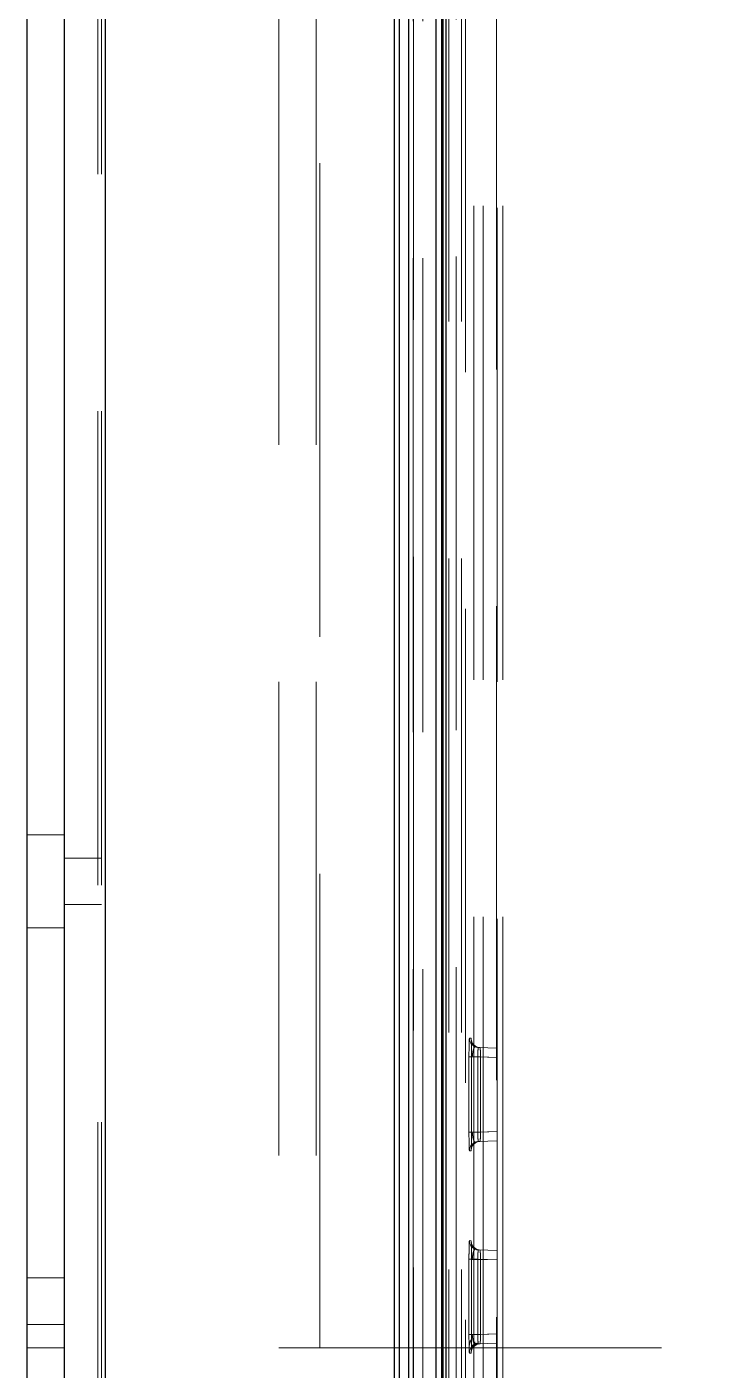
# Model space of a CAD drawing. Header units: millimetres. Extents: x 108 to 5832, y 144 to 4056.
# Drawn here: x 1115.8 to 1152.3, y 1423.6 to 1495.6 of the extents above; entities that cross this region are included whole.
import ezdxf

# ---------------------------------------------------------------- set-up
doc = ezdxf.new("R2010")
doc.units = ezdxf.units.MM
doc.header["$LTSCALE"] = 20
doc.linetypes.add('HIDDEN', pattern=[1.905, 1.27, -0.635])

msp = doc.modelspace()

# ---------------------------------------------------------------- linework, layer by layer
at = {"color": 7, "linetype": 'Continuous', "lineweight": 25}
for p, q in [((1115.802, 1767.814), (1115.802, 1131.814)), ((1117.802, 1767.814), (1117.802, 1131.814)), ((1120.002, 1754.814), (1120.002, 1144.814)), ((1135.502, 1381.614), (1135.502, 1619.614)), ((1135.776, 1381.614), (1135.776, 1619.614)), ((1136.276, 1381.614), (1136.276, 1619.614)), ((1137.715, 1619.514), (1137.715, 1381.714)), ((1138.015, 1619.514), (1138.015, 1381.714)), ((1138.11, 1381.714), (1138.11, 1619.514)), ((1138.252, 1619.364), (1138.252, 1381.864))]:
    msp.add_line(p, q, dxfattribs=at)
at = {"color": 1, "linetype": 'HIDDEN', "lineweight": 18}
for p, q in [((1119.602, 1144.814), (1119.602, 1754.814)), ((1119.802, 1144.814), (1119.802, 1754.814)), ((1120.002, 1754.814), (1120.002, 1144.814)), ((1136.502, 1381.614), (1136.502, 1619.614)), ((1136.513, 1619.614), (1136.513, 1381.614)), ((1137.013, 1381.614), (1137.013, 1619.614)), ((1138.41, 1619.514), (1138.41, 1381.714)), ((1138.802, 1381.714), (1138.802, 1619.514)), ((1139.094, 1619.514), (1139.094, 1381.712)), ((1139.302, 1616.814), (1139.302, 1384.414)), ((1139.756, 1384.414), (1139.756, 1616.814)), ((1140.256, 1384.414), (1140.256, 1616.814)), ((1140.96, 1616.957), (1140.96, 1384.272)), ((1141.002, 1384.313), (1141.002, 1616.915)), ((1141.302, 1384.414), (1141.302, 1616.814)), ((1129.302, 1574.814), (1129.302, 1424.814)), ((1131.302, 1574.814), (1131.302, 1424.814)), ((1131.502, 1424.814), (1131.502, 1574.814)), ((1117.802, 1452.314), (1115.802, 1452.314)), ((1119.802, 1451.064), (1117.802, 1451.064)), ((1117.802, 1448.564), (1119.802, 1448.564)), ((1115.802, 1447.314), (1117.802, 1447.314)), ((1139.606, 1441.402), (1139.518, 1441.405)), ((1141.002, 1440.87), (1140, 1440.905)), ((1139.491, 1440.407), (1139.974, 1440.407)), ((1139.491, 1440.407), (1139.491, 1436.372)), ((1139.632, 1440.402), (1140.115, 1440.402)), ((1139.632, 1436.377), (1139.632, 1440.402)), ((1139.632, 1440.402), (1139.632, 1436.377)), ((1141.002, 1440.371), (1139.974, 1440.407)), ((1139.974, 1440.407), (1139.974, 1436.372)), ((1141.002, 1440.371), (1140.115, 1440.402)), ((1140.115, 1436.377), (1140.115, 1440.402)), ((1141.002, 1436.408), (1139.974, 1436.372)), ((1141.002, 1436.408), (1140.115, 1436.377)), ((1139.491, 1436.372), (1139.974, 1436.372)), ((1139.632, 1436.377), (1140.115, 1436.377)), ((1140, 1435.873), (1141.002, 1435.908)), ((1139.518, 1435.373), (1139.606, 1435.377)), ((1139.606, 1430.552), (1139.518, 1430.555)), ((1141.002, 1430.02), (1140, 1430.055)), ((1139.974, 1429.557), (1139.491, 1429.557)), ((1139.491, 1429.557), (1139.491, 1425.522)), ((1139.632, 1429.552), (1140.115, 1429.552)), ((1139.632, 1425.527), (1139.632, 1429.552)), ((1139.632, 1429.552), (1139.632, 1425.527)), ((1139.974, 1429.557), (1141.002, 1429.521)), ((1139.974, 1429.557), (1139.974, 1425.522)), ((1141.002, 1429.521), (1140.115, 1429.552)), ((1140.115, 1425.527), (1140.115, 1429.552)), ((1117.802, 1428.564), (1115.802, 1428.564)), ((1115.802, 1426.064), (1117.802, 1426.064)), ((1139.491, 1425.522), (1139.974, 1425.522)), ((1139.632, 1425.527), (1140.115, 1425.527)), ((1141.002, 1425.558), (1139.974, 1425.522)), ((1141.002, 1425.058), (1140, 1425.023)), ((1141.002, 1425.558), (1140.115, 1425.527)), ((1117.802, 1424.814), (1115.802, 1424.814)), ((1131.302, 1424.814), (1129.302, 1424.814)), ((1131.302, 1424.814), (1131.502, 1424.814)), ((1454.602, 1424.814), (1131.502, 1424.814)), ((1139.518, 1424.523), (1139.606, 1424.526))]:
    msp.add_line(p, q, dxfattribs=at)
for centre, start, end in [((1140.018, 1441.405), 179.97844, 267.99797), ((1140.106, 1441.402), 179.99265, 267.98376), ((1140.018, 1435.373), 92.02376, 179.99983), ((1140.106, 1435.377), 92.01053, 179.99939), ((1140.017, 1430.555), 179.97274, 268.00367), ((1140.106, 1430.552), 179.98695, 267.98946), ((1140.017, 1424.524), 91.99633, 180.02726), ((1140.106, 1424.527), 92.01054, 180.01305)]:
    msp.add_arc(centre, 0.5, start, end, dxfattribs=at)
for points, knots in [([(1139.5, 1441.142), (1139.5, 1441.127), (1139.496, 1441.042), (1139.493, 1440.777), (1139.492, 1440.529), (1139.491, 1440.407)], [0, 0, 0, 0, 0.100098, 0.557234, 1, 1, 1, 1]), ([(1139.518, 1441.405), (1139.516, 1441.401), (1139.512, 1441.392), (1139.506, 1441.32), (1139.503, 1441.209), (1139.5, 1441.142)], [0, 0, 0, 0, 0.284357, 0.568122, 1, 1, 1, 1]), ([(1139.632, 1440.402), (1139.632, 1440.474), (1139.632, 1440.619), (1139.63, 1440.821), (1139.627, 1441.001), (1139.623, 1441.194), (1139.616, 1441.365), (1139.609, 1441.39), (1139.606, 1441.402)], [0, 0, 0, 0, 0.13852, 0.276887, 0.406223, 0.536241, 0.776831, 1, 1, 1, 1]), ([(1139.905, 1440.944), (1139.877, 1440.95), (1139.819, 1440.964), (1139.751, 1440.875), (1139.708, 1440.721), (1139.68, 1440.553), (1139.669, 1440.453), (1139.664, 1440.402)], [0, 0, 0, 0, 0.218621, 0.45522, 0.714265, 0.853822, 1, 1, 1, 1]), ([(1140, 1440.905), (1139.997, 1440.903), (1139.991, 1440.899), (1139.982, 1440.858), (1139.973, 1440.767), (1139.969, 1440.604), (1139.972, 1440.473), (1139.974, 1440.407)], [0, 0, 0, 0, 0.1354782, 0.2643921, 0.5011782, 0.7484563, 1, 1, 1, 1]), ([(1140.115, 1440.402), (1140.113, 1440.439), (1140.111, 1440.513), (1140.107, 1440.616), (1140.103, 1440.705), (1140.098, 1440.801), (1140.093, 1440.884), (1140.09, 1440.896), (1140.089, 1440.902)], [0, 0, 0, 0, 0.143377, 0.281488, 0.414352, 0.542179, 0.781224, 1, 1, 1, 1]), ([(1139.491, 1436.372), (1139.492, 1436.249), (1139.493, 1436), (1139.496, 1435.736), (1139.5, 1435.651), (1139.5, 1435.636)], [0, 0, 0, 0, 0.443373, 0.901679, 1, 1, 1, 1]), ([(1139.606, 1435.377), (1139.609, 1435.389), (1139.616, 1435.414), (1139.623, 1435.584), (1139.627, 1435.777), (1139.63, 1435.957), (1139.632, 1436.159), (1139.632, 1436.304), (1139.632, 1436.377)], [0, 0, 0, 0, 0.223051, 0.463695, 0.593042, 0.723034, 0.861106, 1, 1, 1, 1]), ([(1139.664, 1436.377), (1139.669, 1436.326), (1139.68, 1436.226), (1139.708, 1436.057), (1139.751, 1435.903), (1139.819, 1435.814), (1139.878, 1435.828), (1139.906, 1435.835)], [0, 0, 0, 0, 0.146295, 0.285864, 0.544836, 0.781484, 1, 1, 1, 1]), ([(1139.974, 1436.372), (1139.972, 1436.306), (1139.969, 1436.175), (1139.973, 1436.011), (1139.982, 1435.92), (1139.991, 1435.879), (1139.997, 1435.875), (1140, 1435.873)], [0, 0, 0, 0, 0.251541, 0.498795, 0.735609, 0.864486, 1, 1, 1, 1]), ([(1140.089, 1435.876), (1140.09, 1435.882), (1140.093, 1435.894), (1140.098, 1435.977), (1140.103, 1436.073), (1140.107, 1436.163), (1140.111, 1436.266), (1140.113, 1436.339), (1140.115, 1436.377)], [0, 0, 0, 0, 0.218756, 0.457825, 0.585535, 0.718523, 0.856629, 1, 1, 1, 1]), ([(1139.5, 1435.636), (1139.503, 1435.569), (1139.506, 1435.458), (1139.512, 1435.386), (1139.516, 1435.378), (1139.518, 1435.373)], [0, 0, 0, 0, 0.433178, 0.715582, 1, 1, 1, 1]), ([(1139.503, 1430.374), (1139.501, 1430.333), (1139.497, 1430.212), (1139.493, 1429.932), (1139.492, 1429.68), (1139.491, 1429.557)], [0, 0, 0, 0, 0.209753, 0.61148, 1, 1, 1, 1]), ([(1139.518, 1430.555), (1139.516, 1430.551), (1139.512, 1430.543), (1139.507, 1430.48), (1139.504, 1430.409), (1139.503, 1430.374)], [0, 0, 0, 0, 0.3375389, 0.6743632, 1, 1, 1, 1]), ([(1139.632, 1429.552), (1139.632, 1429.624), (1139.632, 1429.768), (1139.63, 1429.97), (1139.627, 1430.149), (1139.623, 1430.342), (1139.616, 1430.514), (1139.609, 1430.54), (1139.606, 1430.552)], [0, 0, 0, 0, 0.138094, 0.276059, 0.405249, 0.535168, 0.775975, 1, 1, 1, 1]), ([(1139.905, 1430.094), (1139.877, 1430.101), (1139.819, 1430.114), (1139.751, 1430.025), (1139.708, 1429.871), (1139.68, 1429.703), (1139.669, 1429.603), (1139.664, 1429.552)], [0, 0, 0, 0, 0.218606, 0.455224, 0.714184, 0.853731, 1, 1, 1, 1]), ([(1140, 1430.055), (1139.997, 1430.053), (1139.991, 1430.049), (1139.982, 1430.008), (1139.973, 1429.917), (1139.969, 1429.754), (1139.972, 1429.623), (1139.974, 1429.557)], [0, 0, 0, 0, 0.135503, 0.26438, 0.501269, 0.748438, 1, 1, 1, 1]), ([(1140.115, 1429.552), (1140.113, 1429.589), (1140.111, 1429.663), (1140.107, 1429.766), (1140.103, 1429.855), (1140.098, 1429.951), (1140.093, 1430.034), (1140.09, 1430.046), (1140.089, 1430.052)], [0, 0, 0, 0, 0.1433583, 0.2814514, 0.414428, 0.5422382, 0.7812523, 1, 1, 1, 1]), ([(1139.491, 1425.522), (1139.492, 1425.399), (1139.493, 1425.151), (1139.496, 1424.894), (1139.499, 1424.813), (1139.5, 1424.803)], [0, 0, 0, 0, 0.459454, 0.934258, 1, 1, 1, 1]), ([(1139.63, 1425.266), (1139.608, 1425.231), (1139.564, 1425.16), (1139.523, 1425.034), (1139.5, 1424.898), (1139.5, 1424.805), (1139.5, 1424.758)], [0, 0, 0, 0, 0.23847, 0.484773, 0.738868, 1, 1, 1, 1]), ([(1139.606, 1424.526), (1139.609, 1424.539), (1139.616, 1424.565), (1139.623, 1424.737), (1139.627, 1424.931), (1139.63, 1425.11), (1139.632, 1425.311), (1139.632, 1425.455), (1139.632, 1425.527)], [0, 0, 0, 0, 0.2253086, 0.4666456, 0.5956311, 0.7252259, 0.8622089, 1, 1, 1, 1]), ([(1139.644, 1424.913), (1139.669, 1424.935), (1139.718, 1424.978), (1139.806, 1425.023), (1139.897, 1425.052), (1139.959, 1425.058), (1139.989, 1425.061)], [0, 0, 0, 0, 0.262343, 0.519532, 0.766521, 1, 1, 1, 1]), ([(1139.664, 1425.527), (1139.67, 1425.476), (1139.681, 1425.376), (1139.708, 1425.207), (1139.752, 1425.054), (1139.82, 1424.965), (1139.879, 1424.979), (1139.907, 1424.985)], [0, 0, 0, 0, 0.146283, 0.285834, 0.544782, 0.781419, 1, 1, 1, 1]), ([(1139.815, 1424.991), (1139.815, 1424.991), (1139.812, 1424.994), (1139.807, 1425.019), (1139.802, 1425.066), (1139.799, 1425.113), (1139.798, 1425.137)], [0, 0, 0, 0, 0.033989, 0.3555089, 0.6774647, 1, 1, 1, 1]), ([(1139.974, 1425.522), (1139.972, 1425.456), (1139.969, 1425.325), (1139.973, 1425.161), (1139.982, 1425.07), (1139.991, 1425.029), (1139.997, 1425.025), (1140, 1425.023)], [0, 0, 0, 0, 0.251559, 0.498704, 0.735621, 0.86446, 1, 1, 1, 1]), ([(1140.089, 1425.026), (1140.09, 1425.032), (1140.093, 1425.044), (1140.098, 1425.127), (1140.103, 1425.223), (1140.107, 1425.313), (1140.111, 1425.416), (1140.113, 1425.489), (1140.115, 1425.527)], [0, 0, 0, 0, 0.218744, 0.457829, 0.585659, 0.718656, 0.856771, 1, 1, 1, 1]), ([(1139.5, 1424.803), (1139.502, 1424.729), (1139.506, 1424.612), (1139.512, 1424.536), (1139.516, 1424.528), (1139.518, 1424.523)], [0, 0, 0, 0, 0.455162, 0.726605, 1, 1, 1, 1])]:
    msp.add_open_spline(points, degree=3, knots=knots, dxfattribs=at)

doc.saveas('drawing.dxf')
